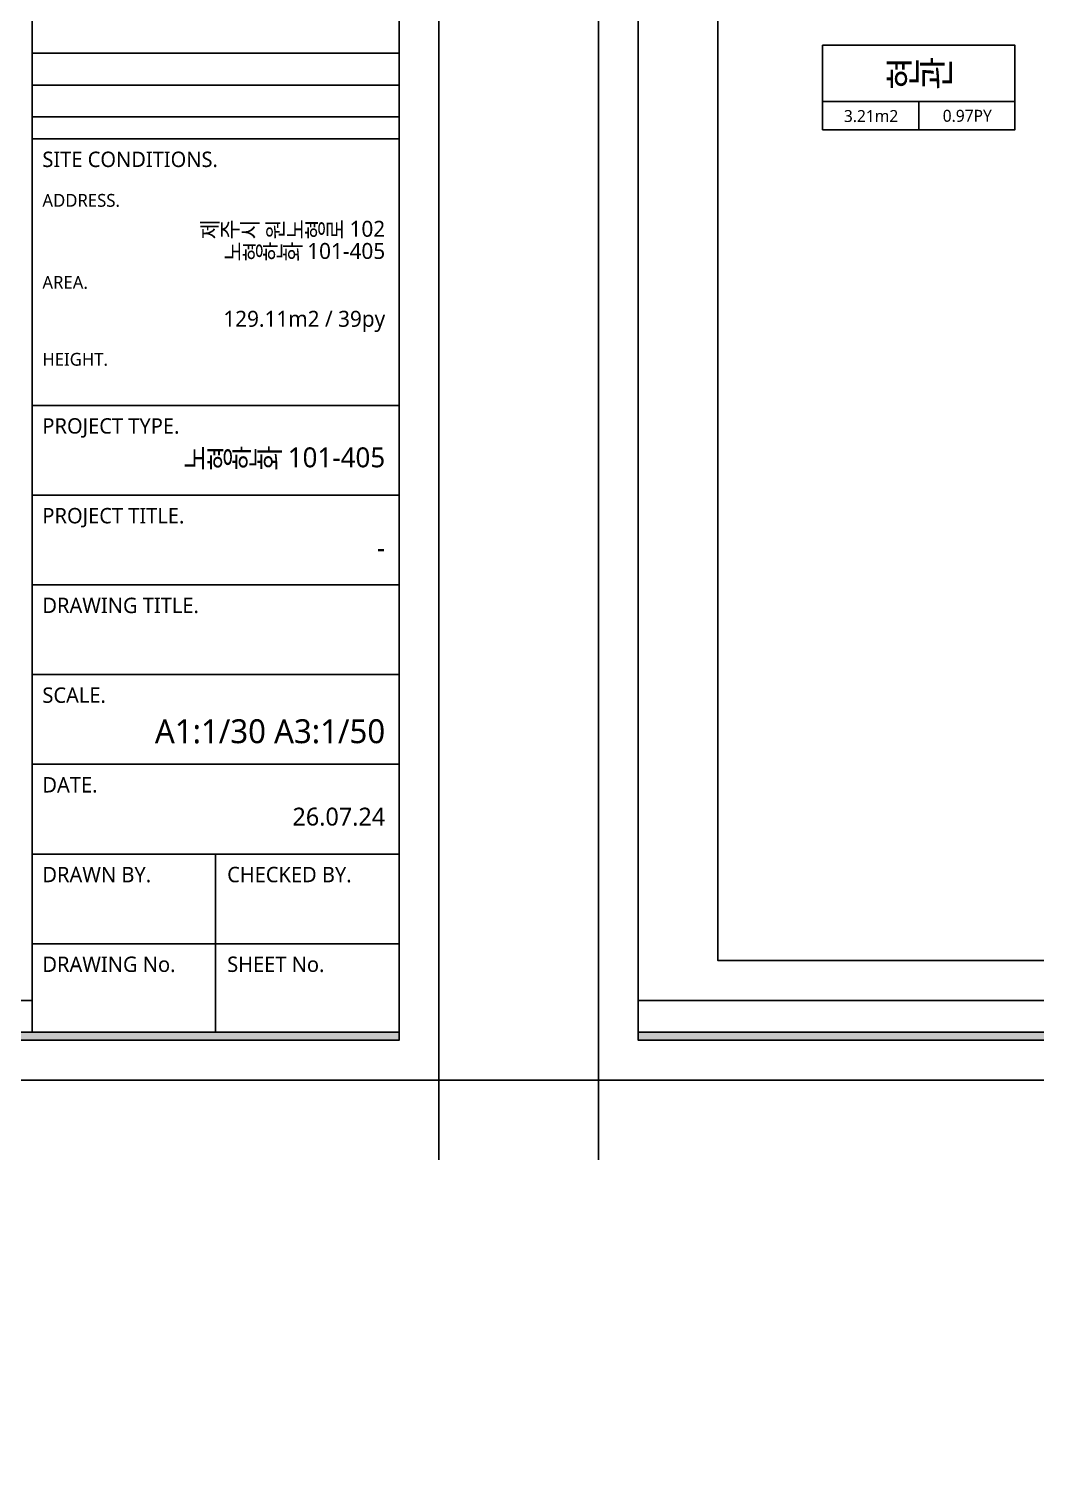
# Model space of a CAD drawing. Header units: millimetres. Extents: x -41292 to 298682, y -22072 to 33155.
# Drawn here: x 273610 to 279927, y -2369 to 6749 of the extents above; entities that cross this region are included whole.
import ezdxf
from ezdxf.enums import TextEntityAlignment as Align

# ---------------------------------------------------------------- set-up
doc = ezdxf.new("R2010")
doc.units = ezdxf.units.MM
doc.linetypes.add('CONT', pattern=[2, 1, 1])
for name, color, linetype in [('03-TEXT', 3, 'Continuous'), ('FORM(YOURNAME)-11', 1, 'Continuous'), ('S-DIM', 7, 'Continuous'), ('인테리어_가구_제작', 6, 'Continuous'), ('인테리어_기타', 8, 'Continuous')]:
    doc.layers.add(name, color=color, linetype=linetype)
doc.styles.add('HY 울릉도 L', font='@Microsoft JhengHei UI Light.ttf')
doc.styles.add('YOURNAME', font='@Microsoft JhengHei UI Light.ttf')
doc.styles.add('넥슨고딕', font='@Microsoft JhengHei Light.ttf')
doc.styles.add('코레일둥고', font='@Microsoft JhengHei Light.ttf')
doc.dimstyles.new('50', dxfattribs={"dimscale": 50, "dimtxt": 2.5, "dimasz": 2.5, "dimexe": 1.25, "dimexo": 2, "dimtad": 0, "dimdec": 0, "dimtxsty": '넥슨고딕', "dimblk": 'DOTSMALL', "dimcen": 2.5, "dimclrd": 1, "dimclre": 1, "dimclrt": 2, "dimadec": 0, "dimazin": 0, "dimtfac": 1, "dimtdec": 0, "dimtix": 1, "dimtmove": 0, "dimatfit": 3, "dimldrblk": 'DOTSMALL', "dimfxl": 1.25, "dimarcsym": 0})
doc.dimstyles.new('60', dxfattribs={"dimscale": 60, "dimtxt": 2, "dimasz": 0.5, "dimexe": 1, "dimexo": 1, "dimgap": 1, "dimtad": 0, "dimdec": 0, "dimrnd": 0.05, "dimdsep": 46, "dimlunit": 6, "dimtxsty": 'HY 울릉도 L', "dimblk": 'ARCHTICK', "dimcen": 2.5, "dimdle": 1, "dimclrd": 1, "dimclre": 1, "dimclrt": 2, "dimadec": 0, "dimazin": 0, "dimtfac": 1, "dimtdec": 0, "dimtix": 1, "dimtmove": 2, "dimatfit": 3, "dimldrblk": 'ARCHTICK', "dimfxl": 1, "dimlwd": -1, "dimlwe": -1, "dimarcsym": 0})

# ---------------------------------------------------------------- blocks, each defined once
blk = doc.blocks.new('FORM-ELEVATION')
at = {"layer": 'FORM(YOURNAME)-11'}
h = blk.add_hatch(color=256, dxfattribs=at)
h.dxf.hatch_style = 1
h.paths.add_polyline_path([(-10309, 35708), (71691, 35708), (71691, 35508), (-10309, 35508)])
h.paths.add_polyline_path([(-10309, -21492), (71691, -21492), (71691, -21692), (-10309, -21692)])
at = {"layer": 'Defpoints', "color": 158}
for p, q in [((62481, 35508), (62481, -21492)), ((62481, 3086), (71691, 3086)), ((62481, 2286), (71691, 2286)), ((62481, 1486), (71691, 1486)), ((62481, -20692), (-10309, -20692))]:
    blk.add_line(p, q, dxfattribs=at)
blk.add_lwpolyline([(-10309, -21692), (71691, -21692), (71691, 35708), (-10309, 35708)], close=True, dxfattribs=at)
at = {"layer": 'Defpoints'}
blk.add_lwpolyline([(-8309, 33708), (61071, 33708), (61071, -19692), (-8309, -19692)], close=True, dxfattribs=at)
at = {"layer": 'Defpoints', "color": 1}
for points in [[(-11309, -24692), (-11309, -22692), (-13309, -22692)], [(72691, -24692), (72691, -22692), (74691, -22692)]]:
    blk.add_lwpolyline(points, dxfattribs=at)
at = {"layer": 'FORM(YOURNAME)-11', "color": 14}
for p, q in [((62481, 937), (71691, 937)), ((62481, -5756), (71691, -5756)), ((62481, -8009), (71691, -8009)), ((62481, -10261), (71691, -10261)), ((62481, -12514), (71691, -12514)), ((62481, -14766), (71691, -14766)), ((62481, -17019), (71691, -17019)), ((67086, -17019), (67086, -21492)), ((62481, -19271), (71691, -19271))]:
    blk.add_line(p, q, dxfattribs=at)
at = {"layer": 'FORM(YOURNAME)-11', "color": 250}
blk.add_lwpolyline([(-11309, -22692), (72691, -22692), (72691, 36708), (-11309, 36708)], close=True, dxfattribs=at)
at = {"layer": 'FORM(YOURNAME)-11'}
blk.add_lwpolyline([(-10309, -21492), (71691, -21492), (71691, -21692), (-10309, -21692)], close=True, dxfattribs=at)
at = {"layer": 'FORM(YOURNAME)-11', "color": 14, "style": 'YOURNAME'}
for s, height, p in [('SITE CONDITIONS.', 386.14, (62739, 422)), ('PROJECT TYPE.', 386.14, (62739, -6271)), ('PROJECT TITLE.', 386.14, (62739, -8524)), ('DRAWING TITLE.', 386.14, (62739, -10776)), ('SCALE.', 386.1, (62739, -13029)), ('DATE.', 386.1, (62739, -15281)), ('DRAWN BY.', 386.1, (62739, -17534)), ('CHECKED BY.', 386.14, (67376, -17534)), ('DRAWING No.', 386.14, (62739, -19786)), ('SHEET No.', 386.1, (67376, -19786))]:
    blk.add_text(s, height=height, dxfattribs=at).set_placement(p, align=Align.MIDDLE_LEFT)
at = {"layer": 'FORM(YOURNAME)-11', "color": 251, "style": 'YOURNAME'}
for s, p in [('ADDRESS.', (62739, -608)), ('AREA.', (62739, -2667)), ('HEIGHT.', (62739, -4598))]:
    blk.add_text(s, height=321.8, dxfattribs=at).set_placement(p, align=Align.MIDDLE_LEFT)
at = {"layer": 'FORM(YOURNAME)-11', "color": 3, "style": 'YOURNAME'}
for tag, height, p in [('1', 451, (71041, -1219)), ('2', 451, (71041, -1863)), ('3', 451, (71041, -3150)), ('4', 451, (71041, -5081)), ('5', 515, (71041, -7398)), ('6', 515, (71041, -9650)), ('7', 515, (71041, -11903)), ('8', 515, (71041, -14155)), ('9', 515, (71041, -16408)), ('10', 515, (66791, -18596)), ('11', 515, (71041, -18660)), ('12', 515, (66791, -20848)), ('13', 515, (71041, -20848))]:
    blk.add_attdef(tag, text='', height=height, dxfattribs=at).set_placement(p, align=Align.MIDDLE_RIGHT)
blk = doc.blocks.new('_DotSmall')
at = {"color": 0, "linetype": 'ByBlock', "const_width": 0.5}
blk.add_lwpolyline([(-0.0625, 0, 1), (0.0625, 0, 1)], format="xyb", close=True, dxfattribs=at)
blk = doc.blocks.new('_ArchTick')
at = {"color": 0, "linetype": 'ByBlock', "const_width": 0.15}
blk.add_lwpolyline([(-0.5, -0.5), (0.5, 0.5)], dxfattribs=at)
blk = doc.blocks.new('*D578')
at = {"layer": 'Defpoints', "color": 0, "transparency": 16777216}
for p in [(289033.4, 12089.4), (289033.4, 8489.4), (289178, 8489.4), (275457.6, -11030.8), (275633.2, -11030.8), (275457.6, -11465.3)]:
    blk.add_point(p, dxfattribs=at)
at = {"layer": 'S-DIM', "color": 1, "transparency": 16777216}
for p, q in [((289178, 12149.4), (289178, 10001.5)), ((289093.4, 12089.4), (289238, 12089.4)), ((289178, 8429.4), (289178, 9507.2)), ((289093.4, 8489.4), (289238, 8489.4))]:
    blk.add_line(p, q, dxfattribs=at)
at = {"layer": 'S-DIM', "color": 1, "lineweight": -2, "transparency": 16777216}
for p, q in [((275557.6, -11030.8), (275695.7, -11030.8)), ((275633.2, -11030.8), (275633.2, -11085.8)), ((275557.6, -11465.3), (275695.7, -11465.3)), ((275633.2, -11465.3), (275633.2, -11410.2))]:
    blk.add_line(p, q, dxfattribs=at)
at = {"layer": 'S-DIM', "color": 1, "transparency": 16777216, "xscale": 30, "yscale": 30, "zscale": 30}
for p, rotation in [((289178, 12089.4), 90), ((289178, 8489.4), 270)]:
    blk.add_blockref('_ArchTick', p, dxfattribs=dict(at, rotation=rotation))
at = {"layer": 'S-DIM', "color": 1, "lineweight": -2, "transparency": 16777216, "xscale": 125, "yscale": 125, "zscale": 125}
for p, rotation in [((275633.2, -11030.8), 90), ((275633.2, -11465.3), 270)]:
    blk.add_blockref('_DotSmall', p, dxfattribs=dict(at, rotation=rotation))
at = {"layer": 'S-DIM', "color": 2, "transparency": 16777216, "attachment_point": 5, "rotation": 90}
for s, insert, char_height, style in [('3,600', (289178, 9754.4), 120, 'HY 울릉도 L'), ('435', (275633.2, -11248), 125, '넥슨고딕')]:
    blk.add_mtext(s, dxfattribs=dict(at, insert=insert, char_height=char_height, style=style))

msp = doc.modelspace()

# ---------------------------------------------------------------- linework, layer by layer
at = {"layer": '인테리어_기타', "color": 152, "true_color": 0x2776bb}
msp.add_line((279191.57, 6117.12), (279191.57, 6293.99), dxfattribs=at)
msp.add_lwpolyline([(278587.97, 6647.75), (279795.17, 6647.75), (279795.17, 6293.99), (278587.97, 6293.99)], close=True, dxfattribs=at)
msp.add_lwpolyline([(279795.17, 6293.99), (279795.17, 6117.12), (278587.97, 6117.12), (278587.97, 6293.99)], dxfattribs=at)

# ---------------------------------------------------------------- block references
at = {"layer": '인테리어_가구_제작', "color": 8, "linetype": 'CONT', "ltscale": 200}
ref = msp.add_blockref('FORM-ELEVATION', (258008.82, 5826.1), dxfattribs=dict(at, xscale=0.25, yscale=0.25, zscale=0.25))
ref.add_attrib('9', '26.07.24', dxfattribs={"layer": 'FORM(YOURNAME)-11', "color": 3, "height": 112.5, "style": 'YOURNAME'}).set_placement((275843.99, 1806.36), align=Align.MIDDLE_RIGHT)
ref.add_attrib('8', 'A1:1/30 A3:1/50', dxfattribs={"layer": 'FORM(YOURNAME)-11', "color": 3, "height": 150, "style": 'YOURNAME'}).set_placement((275843.99, 2342.11), align=Align.MIDDLE_RIGHT)
ref.add_attrib('6', '-', dxfattribs={"layer": 'FORM(YOURNAME)-11', "color": 3, "height": 125, "style": 'YOURNAME'}).set_placement((275843.99, 3493.79), align=Align.MIDDLE_RIGHT)
ref.add_attrib('5', '노형한화 101-405', dxfattribs={"layer": 'FORM(YOURNAME)-11', "color": 3, "height": 125, "style": 'YOURNAME'}).set_placement((275843.99, 4061.08), align=Align.MIDDLE_RIGHT)
ref.add_attrib('1', '제주시 원노형로 102', dxfattribs={"layer": 'FORM(YOURNAME)-11', "color": 3, "height": 100, "style": 'YOURNAME'}).set_placement((275843.99, 5495.71), align=Align.MIDDLE_RIGHT)
ref.add_attrib('2', '노형한화 101-405', dxfattribs={"layer": 'FORM(YOURNAME)-11', "color": 3, "height": 100, "style": 'YOURNAME'}).set_placement((275843.99, 5356.36), align=Align.MIDDLE_RIGHT)
ref.add_attrib('3', '129.11m2 / 39py', dxfattribs={"layer": 'FORM(YOURNAME)-11', "color": 3, "height": 100, "style": 'YOURNAME'}).set_placement((275843.99, 4930.84), align=Align.MIDDLE_RIGHT)
at = {"layer": '인테리어_가구_제작', "color": 8, "linetype": 'CONT', "ltscale": 200, "xscale": 0.25, "yscale": 0.25, "zscale": 0.25}
msp.add_blockref('FORM-ELEVATION', (280008.82, 5826.1), dxfattribs=at)

# ---------------------------------------------------------------- texts
at = {"layer": '03-TEXT'}
for s, height, style, p in [('현관', 166.667, '코레일둥고', (279186.59, 6394.3)), ('3.21m2', 75, '넥슨고딕', (278892.54, 6166)), ('0.97PY', 75, '넥슨고딕', (279496.05, 6167.39))]:
    msp.add_text(s, height=height, dxfattribs=dict(at, style=style)).set_placement(p, align=Align.CENTER)

# ---------------------------------------------------------------- dimensions: what is measured, and where the dimension line sits
at = {"layer": 'S-DIM'}
dim = msp.add_linear_dim(base=(275633.18, -11030.75), p1=(275457.59, -11465.28), p2=(275457.59, -11030.75), angle=90, dimstyle='50', dxfattribs=at)
dim.commit()
dim.dimension.update_dxf_attribs({"geometry": '*D578', "text_midpoint": (275633.18, -11248.02)})
dim = msp.add_linear_dim(base=(289178.03, 8489.4), p1=(289033.38, 12089.4), p2=(289033.38, 8489.4), angle=90, dimstyle='60', dxfattribs=at)
dim.commit()
dim.dimension.update_dxf_attribs({"geometry": '*D578', "text_midpoint": (289178.03, 9754.37), "dimtype": 160})

doc.saveas('drawing.dxf')
